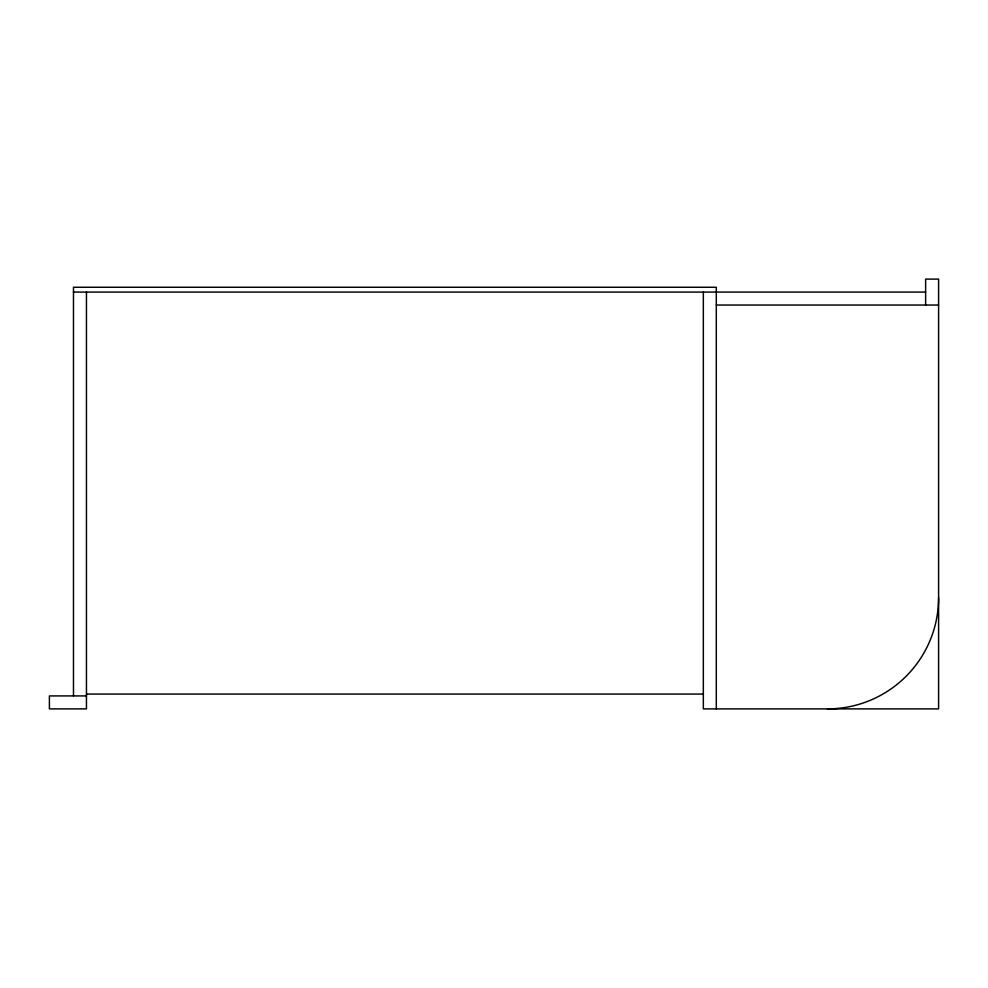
<?xml version="1.0" encoding="UTF-8"?>
<svg xmlns="http://www.w3.org/2000/svg" width="988" height="988" viewBox="0 0 988 988"><rect width="100%" height="100%" fill="white"/><g stroke="black" fill="none" stroke-linecap="round" stroke-linejoin="round"><path stroke-width="1.48" d="M73.483 292.078L925.633 292.078M716.3 305.045L938.6 305.045M86.45 694.07L703.333 694.07M86.45 695.923L49.4 695.923L49.4 708.89L86.45 708.89L86.45 292.078M925.633 305.045L925.633 279.11L938.6 279.11L938.6 708.89L703.333 708.89L703.333 292.078M716.3 708.89L716.3 287.261L73.483 287.261L73.483 695.923M938.6 597.74A111.15 111.15 0 0 1 827.45 708.89"/></g></svg>
